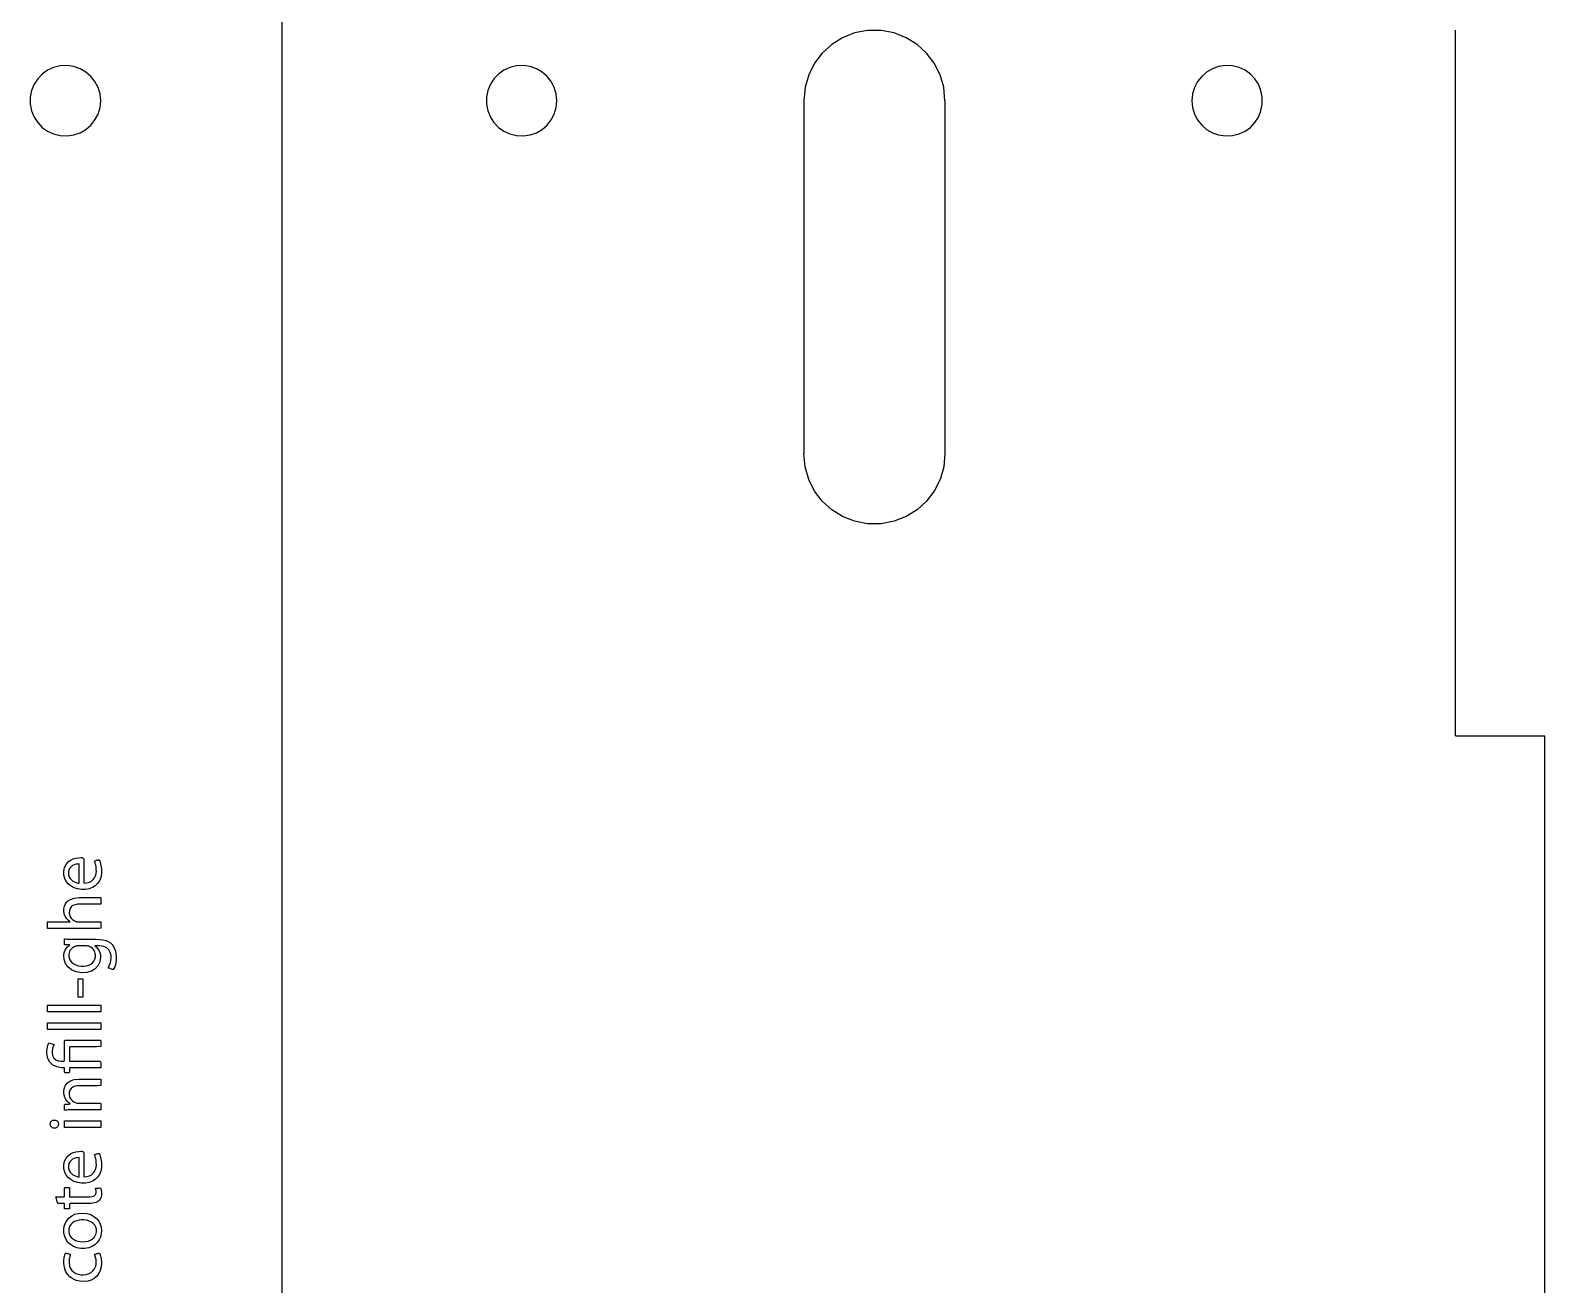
# Model space of a CAD drawing. Header units: metres. Extents: x 0 to 728, y 1000 to 1425.
# Drawn here: x 486 to 550.4, y 1270.7 to 1324 of the extents above; entities that cross this region are included whole.
import ezdxf

# ---------------------------------------------------------------- set-up
doc = ezdxf.new("R2010")
doc.units = ezdxf.units.M

msp = doc.modelspace()

# ---------------------------------------------------------------- linework, layer by layer
at = {"layer": 'COMPONENT1'}
for p, q in [((496.683, 1354), (496.683, 1240)), ((521.594, 1323.986), (521.041, 1323.88)), ((522.172, 1323.986), (521.594, 1323.986)), ((522.725, 1323.88), (522.172, 1323.986)), ((546.584, 1294), (546.584, 1324)), ((520.068, 1323.389), (519.668, 1323.023)), ((520.529, 1323.678), (520.068, 1323.389)), ((521.041, 1323.88), (520.529, 1323.678)), ((523.238, 1323.678), (522.725, 1323.88)), ((523.699, 1323.389), (523.238, 1323.678)), ((524.098, 1323.023), (523.699, 1323.389)), ((519.668, 1323.023), (519.34, 1322.592)), ((524.427, 1322.592), (524.098, 1323.023)), ((486.499, 1322.132), (486.307, 1321.93)), ((486.726, 1322.295), (486.499, 1322.132)), ((486.982, 1322.414), (486.726, 1322.295)), ((487.262, 1322.484), (486.982, 1322.414)), ((487.558, 1322.498), (487.262, 1322.484)), ((487.847, 1322.456), (487.558, 1322.498)), ((488.116, 1322.361), (487.847, 1322.456)), ((488.358, 1322.219), (488.116, 1322.361)), ((488.568, 1322.036), (488.358, 1322.219)), ((488.742, 1321.817), (488.568, 1322.036)), ((505.899, 1322.132), (505.707, 1321.93)), ((506.126, 1322.295), (505.899, 1322.132)), ((506.382, 1322.414), (506.126, 1322.295)), ((506.662, 1322.484), (506.382, 1322.414)), ((506.958, 1322.498), (506.662, 1322.484)), ((507.247, 1322.456), (506.958, 1322.498)), ((507.516, 1322.361), (507.247, 1322.456)), ((507.758, 1322.219), (507.516, 1322.361)), ((507.968, 1322.036), (507.758, 1322.219)), ((508.142, 1321.817), (507.968, 1322.036)), ((519.093, 1322.104), (518.937, 1321.57)), ((519.34, 1322.592), (519.093, 1322.104)), ((524.674, 1322.104), (524.427, 1322.592)), ((524.829, 1321.57), (524.674, 1322.104)), ((535.798, 1322.036), (535.625, 1321.817)), ((536.009, 1322.219), (535.798, 1322.036)), ((536.251, 1322.361), (536.009, 1322.219)), ((536.519, 1322.456), (536.251, 1322.361)), ((536.809, 1322.498), (536.519, 1322.456)), ((537.105, 1322.484), (536.809, 1322.498)), ((537.385, 1322.414), (537.105, 1322.484)), ((537.64, 1322.295), (537.385, 1322.414)), ((537.868, 1322.132), (537.64, 1322.295)), ((538.06, 1321.93), (537.868, 1322.132)), ((486.047, 1321.433), (485.991, 1321.149)), ((486.154, 1321.696), (486.047, 1321.433)), ((486.307, 1321.93), (486.154, 1321.696)), ((488.872, 1321.567), (488.742, 1321.817)), ((488.955, 1321.293), (488.872, 1321.567)), ((505.447, 1321.433), (505.391, 1321.149)), ((505.554, 1321.696), (505.447, 1321.433)), ((505.707, 1321.93), (505.554, 1321.696)), ((508.272, 1321.567), (508.142, 1321.817)), ((508.355, 1321.293), (508.272, 1321.567)), ((518.937, 1321.57), (518.883, 1321)), ((524.883, 1321), (524.829, 1321.57)), ((535.494, 1321.567), (535.412, 1321.293)), ((535.625, 1321.817), (535.494, 1321.567)), ((538.213, 1321.696), (538.06, 1321.93)), ((538.32, 1321.433), (538.213, 1321.696)), ((538.376, 1321.149), (538.32, 1321.433)), ((485.991, 1321.149), (485.991, 1320.851)), ((485.991, 1320.851), (486.047, 1320.567)), ((488.872, 1320.432), (488.955, 1320.707)), ((488.983, 1321), (488.955, 1321.293)), ((488.955, 1320.707), (488.983, 1321)), ((505.391, 1321.149), (505.391, 1320.851)), ((505.391, 1320.851), (505.447, 1320.567)), ((508.272, 1320.432), (508.355, 1320.707)), ((508.383, 1321), (508.355, 1321.293)), ((508.355, 1320.707), (508.383, 1321)), ((518.883, 1321), (518.883, 1306)), ((524.883, 1321), (524.883, 1306)), ((535.412, 1321.293), (535.383, 1321)), ((535.383, 1321), (535.412, 1320.707)), ((535.412, 1320.707), (535.494, 1320.432)), ((538.32, 1320.567), (538.376, 1320.851)), ((538.376, 1320.851), (538.376, 1321.149)), ((486.047, 1320.567), (486.154, 1320.304)), ((486.154, 1320.304), (486.307, 1320.07)), ((486.307, 1320.07), (486.499, 1319.868)), ((488.568, 1319.964), (488.742, 1320.183)), ((488.742, 1320.183), (488.872, 1320.432)), ((505.447, 1320.567), (505.554, 1320.304)), ((505.554, 1320.304), (505.707, 1320.07)), ((505.707, 1320.07), (505.899, 1319.868)), ((507.968, 1319.964), (508.142, 1320.183)), ((508.142, 1320.183), (508.272, 1320.432)), ((535.494, 1320.432), (535.625, 1320.183)), ((535.625, 1320.183), (535.798, 1319.964)), ((537.868, 1319.868), (538.06, 1320.07)), ((538.06, 1320.07), (538.213, 1320.304)), ((538.213, 1320.304), (538.32, 1320.567)), ((486.499, 1319.868), (486.726, 1319.705)), ((486.726, 1319.705), (486.982, 1319.586)), ((486.982, 1319.586), (487.262, 1319.516)), ((487.262, 1319.516), (487.558, 1319.502)), ((487.558, 1319.502), (487.847, 1319.545)), ((487.847, 1319.545), (488.116, 1319.639)), ((488.116, 1319.639), (488.358, 1319.781)), ((488.358, 1319.781), (488.568, 1319.964)), ((505.899, 1319.868), (506.126, 1319.705)), ((506.126, 1319.705), (506.382, 1319.586)), ((506.382, 1319.586), (506.662, 1319.516)), ((506.662, 1319.516), (506.958, 1319.502)), ((506.958, 1319.502), (507.247, 1319.545)), ((507.247, 1319.545), (507.516, 1319.639)), ((507.516, 1319.639), (507.758, 1319.781)), ((507.758, 1319.781), (507.968, 1319.964)), ((535.798, 1319.964), (536.009, 1319.781)), ((536.009, 1319.781), (536.251, 1319.639)), ((536.251, 1319.639), (536.519, 1319.545)), ((536.519, 1319.545), (536.809, 1319.502)), ((536.809, 1319.502), (537.105, 1319.516)), ((537.105, 1319.516), (537.385, 1319.586)), ((537.385, 1319.586), (537.64, 1319.705)), ((537.64, 1319.705), (537.868, 1319.868)), ((518.937, 1305.43), (518.883, 1306)), ((524.883, 1306), (524.829, 1305.43)), ((519.093, 1304.896), (518.937, 1305.43)), ((524.829, 1305.43), (524.674, 1304.896)), ((519.34, 1304.408), (519.093, 1304.896)), ((524.674, 1304.896), (524.427, 1304.408)), ((519.668, 1303.977), (519.34, 1304.408)), ((520.068, 1303.611), (519.668, 1303.977)), ((524.098, 1303.977), (523.699, 1303.611)), ((524.427, 1304.408), (524.098, 1303.977)), ((520.529, 1303.322), (520.068, 1303.611)), ((521.041, 1303.12), (520.529, 1303.322)), ((523.238, 1303.322), (522.725, 1303.12)), ((523.699, 1303.611), (523.238, 1303.322)), ((521.594, 1303.014), (521.041, 1303.12)), ((522.172, 1303.014), (521.594, 1303.014)), ((522.725, 1303.12), (522.172, 1303.014)), ((546.584, 1294), (550.383, 1294)), ((550.383, 1240), (550.383, 1294))]:
    msp.add_line(p, q, dxfattribs=at)
at = {"layer": 'COMPONENT13'}
for p, q in [((487.447, 1288.408), (487.509, 1288.537)), ((487.509, 1288.537), (487.595, 1288.638)), ((487.595, 1288.638), (487.699, 1288.714)), ((487.699, 1288.714), (487.814, 1288.768)), ((487.855, 1288.519), (487.785, 1288.486)), ((487.814, 1288.768), (487.933, 1288.802)), ((487.927, 1288.54), (487.855, 1288.519)), ((487.999, 1288.551), (487.927, 1288.54)), ((487.933, 1288.802), (488.05, 1288.82)), ((488.065, 1288.554), (487.999, 1288.551)), ((488.05, 1288.82), (488.14, 1288.824)), ((488.065, 1288.521), (488.065, 1288.554)), ((488.065, 1288.435), (488.065, 1288.521)), ((488.14, 1288.824), (488.179, 1288.823)), ((488.179, 1288.823), (488.212, 1288.821)), ((488.212, 1288.821), (488.241, 1288.818)), ((488.241, 1288.818), (488.265, 1288.759)), ((488.265, 1288.759), (488.265, 1288.633)), ((488.265, 1288.633), (488.265, 1288.459)), ((488.723, 1288.679), (488.744, 1288.693)), ((488.739, 1288.639), (488.723, 1288.679)), ((488.754, 1288.597), (488.739, 1288.639)), ((488.744, 1288.693), (488.774, 1288.701)), ((488.766, 1288.552), (488.754, 1288.597)), ((488.778, 1288.503), (488.766, 1288.552)), ((488.774, 1288.701), (488.809, 1288.71)), ((488.809, 1288.71), (488.846, 1288.719)), ((488.846, 1288.719), (488.88, 1288.728)), ((488.88, 1288.728), (488.905, 1288.734)), ((488.905, 1288.734), (488.931, 1288.712)), ((488.931, 1288.712), (488.948, 1288.668)), ((488.948, 1288.668), (488.965, 1288.617)), ((488.965, 1288.617), (488.98, 1288.56)), ((488.98, 1288.56), (488.994, 1288.495)), ((487.417, 1288.249), (487.447, 1288.408)), ((487.422, 1288.082), (487.417, 1288.249)), ((487.458, 1287.935), (487.422, 1288.082)), ((487.522, 1287.807), (487.458, 1287.935)), ((487.634, 1288.299), (487.616, 1288.203)), ((487.616, 1288.203), (487.619, 1288.101)), ((487.619, 1288.101), (487.643, 1288.014)), ((487.671, 1288.378), (487.634, 1288.299)), ((487.643, 1288.014), (487.683, 1287.94)), ((487.723, 1288.439), (487.671, 1288.378)), ((487.683, 1287.94), (487.737, 1287.879)), ((487.785, 1288.486), (487.723, 1288.439)), ((487.737, 1287.879), (487.8, 1287.83)), ((488.065, 1288.312), (488.065, 1288.435)), ((488.065, 1288.17), (488.065, 1288.312)), ((488.065, 1288.025), (488.065, 1288.17)), ((488.065, 1287.894), (488.065, 1288.025)), ((488.065, 1287.793), (488.065, 1287.894)), ((488.265, 1288.459), (488.265, 1288.263)), ((488.265, 1288.263), (488.265, 1288.068)), ((488.265, 1288.068), (488.265, 1287.899)), ((488.265, 1287.899), (488.265, 1287.779)), ((488.597, 1287.827), (488.67, 1287.89)), ((488.67, 1287.89), (488.727, 1287.966)), ((488.727, 1287.966), (488.766, 1288.053)), ((488.766, 1288.053), (488.79, 1288.148)), ((488.787, 1288.449), (488.778, 1288.503)), ((488.794, 1288.39), (488.787, 1288.449)), ((488.79, 1288.148), (488.799, 1288.25)), ((488.798, 1288.325), (488.794, 1288.39)), ((488.799, 1288.25), (488.798, 1288.325)), ((488.985, 1287.973), (488.93, 1287.836)), ((489.014, 1288.129), (488.985, 1287.973)), ((488.994, 1288.495), (489.005, 1288.425)), ((489.005, 1288.425), (489.014, 1288.347)), ((489.014, 1288.347), (489.018, 1288.263)), ((489.018, 1288.263), (489.014, 1288.129)), ((487.612, 1287.697), (487.522, 1287.807)), ((487.724, 1287.608), (487.612, 1287.697)), ((487.856, 1287.539), (487.724, 1287.608)), ((487.8, 1287.83), (487.871, 1287.791)), ((488.004, 1287.493), (487.856, 1287.539)), ((487.871, 1287.791), (487.944, 1287.763)), ((487.944, 1287.763), (488.018, 1287.745)), ((488.165, 1287.47), (488.004, 1287.493)), ((488.018, 1287.745), (488.065, 1287.741)), ((488.065, 1287.741), (488.065, 1287.793)), ((488.333, 1287.472), (488.165, 1287.47)), ((488.265, 1287.779), (488.265, 1287.734)), ((488.265, 1287.734), (488.395, 1287.747)), ((488.489, 1287.498), (488.333, 1287.472)), ((488.395, 1287.747), (488.505, 1287.778)), ((488.629, 1287.549), (488.489, 1287.498)), ((488.505, 1287.778), (488.597, 1287.827)), ((488.75, 1287.623), (488.629, 1287.549)), ((488.851, 1287.719), (488.75, 1287.623)), ((488.93, 1287.836), (488.851, 1287.719)), ((487.415, 1286.573), (487.418, 1286.653)), ((487.418, 1286.526), (487.415, 1286.573)), ((487.418, 1286.653), (487.442, 1286.759)), ((487.442, 1286.759), (487.493, 1286.866)), ((487.493, 1286.866), (487.575, 1286.966)), ((487.575, 1286.966), (487.695, 1287.048)), ((487.682, 1286.657), (487.652, 1286.564)), ((487.735, 1286.729), (487.682, 1286.657)), ((487.695, 1287.048), (487.857, 1287.104)), ((487.806, 1286.782), (487.735, 1286.729)), ((487.893, 1286.819), (487.806, 1286.782)), ((487.857, 1287.104), (488.069, 1287.125)), ((487.992, 1286.839), (487.893, 1286.819)), ((488.1, 1286.846), (487.992, 1286.839)), ((488.069, 1287.125), (488.124, 1287.125)), ((488.154, 1286.846), (488.1, 1286.846)), ((488.124, 1287.125), (488.266, 1287.125)), ((488.291, 1286.846), (488.154, 1286.846)), ((488.266, 1287.125), (488.458, 1287.125)), ((488.476, 1286.846), (488.291, 1286.846)), ((488.458, 1287.125), (488.661, 1287.125)), ((488.672, 1286.846), (488.476, 1286.846)), ((488.661, 1287.125), (488.84, 1287.125)), ((488.845, 1286.846), (488.672, 1286.846)), ((488.84, 1287.125), (488.958, 1287.125)), ((488.983, 1286.848), (488.845, 1286.846)), ((488.958, 1287.125), (488.983, 1287.123)), ((488.983, 1287.123), (488.983, 1287.096)), ((488.983, 1287.096), (488.983, 1287.046)), ((488.983, 1287.046), (488.983, 1286.985)), ((488.983, 1286.985), (488.983, 1286.924)), ((488.983, 1286.924), (488.983, 1286.875)), ((488.983, 1286.875), (488.983, 1286.848)), ((486.728, 1286.088), (486.828, 1286.096)), ((486.728, 1286.052), (486.728, 1286.088)), ((486.728, 1285.998), (486.728, 1286.052)), ((486.728, 1285.935), (486.728, 1285.998)), ((486.728, 1285.877), (486.728, 1285.935)), ((486.828, 1286.096), (487, 1286.096)), ((487, 1286.096), (487.21, 1286.096)), ((487.21, 1286.096), (487.42, 1286.096)), ((487.424, 1286.481), (487.418, 1286.526)), ((487.42, 1286.096), (487.591, 1286.096)), ((487.435, 1286.437), (487.424, 1286.481)), ((487.448, 1286.395), (487.435, 1286.437)), ((487.464, 1286.354), (487.448, 1286.395)), ((487.483, 1286.315), (487.464, 1286.354)), ((487.506, 1286.277), (487.483, 1286.315)), ((487.531, 1286.241), (487.506, 1286.277)), ((487.559, 1286.208), (487.531, 1286.241)), ((487.589, 1286.177), (487.559, 1286.208)), ((487.621, 1286.149), (487.589, 1286.177)), ((487.591, 1286.096), (487.684, 1286.096)), ((487.655, 1286.124), (487.621, 1286.149)), ((487.652, 1286.564), (487.647, 1286.463)), ((487.647, 1286.463), (487.661, 1286.387)), ((487.684, 1286.096), (487.655, 1286.124)), ((487.661, 1286.387), (487.688, 1286.317)), ((487.688, 1286.317), (487.728, 1286.255)), ((487.728, 1286.255), (487.778, 1286.201)), ((487.778, 1286.201), (487.836, 1286.157)), ((487.836, 1286.157), (487.9, 1286.124)), ((487.9, 1286.124), (487.935, 1286.111)), ((487.935, 1286.111), (487.973, 1286.101)), ((487.973, 1286.101), (488.012, 1286.097)), ((488.012, 1286.097), (488.056, 1286.096)), ((488.056, 1286.096), (488.112, 1286.096)), ((488.112, 1286.096), (488.256, 1286.096)), ((488.256, 1286.096), (488.45, 1286.096)), ((488.45, 1286.096), (488.657, 1286.096)), ((488.657, 1286.096), (488.838, 1286.096)), ((488.838, 1286.096), (488.957, 1286.096)), ((488.957, 1286.096), (488.983, 1286.094)), ((488.983, 1286.094), (488.983, 1286.067)), ((488.983, 1286.067), (488.983, 1286.017)), ((488.983, 1286.017), (488.983, 1285.956)), ((488.983, 1285.956), (488.983, 1285.895)), ((486.728, 1285.817), (486.728, 1285.877)), ((486.865, 1285.817), (486.728, 1285.817)), ((487.215, 1285.817), (486.865, 1285.817)), ((487.687, 1285.817), (487.215, 1285.817)), ((487.446, 1285.341), (487.446, 1285.368)), ((487.446, 1285.368), (487.489, 1285.366)), ((487.446, 1285.289), (487.446, 1285.341)), ((487.446, 1285.227), (487.446, 1285.289)), ((487.489, 1285.366), (487.549, 1285.362)), ((487.549, 1285.362), (487.615, 1285.36)), ((487.615, 1285.36), (487.687, 1285.358)), ((488.19, 1285.817), (487.687, 1285.817)), ((487.687, 1285.358), (487.766, 1285.357)), ((487.766, 1285.357), (487.854, 1285.357)), ((487.854, 1285.357), (487.92, 1285.357)), ((487.92, 1285.357), (488.081, 1285.357)), ((488.081, 1285.357), (488.298, 1285.357)), ((488.631, 1285.817), (488.19, 1285.817)), ((488.298, 1285.357), (488.519, 1285.357)), ((488.519, 1285.357), (488.689, 1285.357)), ((488.92, 1285.817), (488.631, 1285.817)), ((488.689, 1285.357), (488.758, 1285.357)), ((488.758, 1285.357), (488.927, 1285.35)), ((488.983, 1285.819), (488.92, 1285.817)), ((488.927, 1285.35), (489.074, 1285.331)), ((488.983, 1285.895), (488.983, 1285.846)), ((488.983, 1285.846), (488.983, 1285.819)), ((489.074, 1285.331), (489.199, 1285.3)), ((489.199, 1285.3), (489.306, 1285.255)), ((487.415, 1284.665), (487.433, 1284.785)), ((487.427, 1284.499), (487.415, 1284.665)), ((487.433, 1284.785), (487.468, 1284.885)), ((487.446, 1285.169), (487.446, 1285.227)), ((487.448, 1285.122), (487.446, 1285.169)), ((487.477, 1285.12), (487.448, 1285.122)), ((487.468, 1284.885), (487.517, 1284.967)), ((487.528, 1285.118), (487.477, 1285.12)), ((487.517, 1284.967), (487.576, 1285.032)), ((487.586, 1285.116), (487.528, 1285.118)), ((487.576, 1285.032), (487.64, 1285.082)), ((487.639, 1285.114), (487.586, 1285.116)), ((487.64, 1284.763), (487.631, 1284.692)), ((487.631, 1284.692), (487.635, 1284.602)), ((487.678, 1285.106), (487.639, 1285.114)), ((487.64, 1285.082), (487.678, 1285.106)), ((487.66, 1284.827), (487.64, 1284.763)), ((487.689, 1284.884), (487.66, 1284.827)), ((487.726, 1284.934), (487.689, 1284.884)), ((487.771, 1284.978), (487.726, 1284.934)), ((487.822, 1285.014), (487.771, 1284.978)), ((487.878, 1285.042), (487.822, 1285.014)), ((487.931, 1285.062), (487.878, 1285.042)), ((487.958, 1285.069), (487.931, 1285.062)), ((487.987, 1285.074), (487.958, 1285.069)), ((488.019, 1285.077), (487.987, 1285.074)), ((488.053, 1285.077), (488.019, 1285.077)), ((488.095, 1285.077), (488.053, 1285.077)), ((488.138, 1285.077), (488.095, 1285.077)), ((488.187, 1285.077), (488.138, 1285.077)), ((488.237, 1285.077), (488.187, 1285.077)), ((488.282, 1285.077), (488.237, 1285.077)), ((488.329, 1285.077), (488.282, 1285.077)), ((488.362, 1285.076), (488.329, 1285.077)), ((488.4, 1285.073), (488.362, 1285.076)), ((488.437, 1285.066), (488.4, 1285.073)), ((488.473, 1285.057), (488.437, 1285.066)), ((488.523, 1285.038), (488.473, 1285.057)), ((488.581, 1285.006), (488.523, 1285.038)), ((488.631, 1284.968), (488.581, 1285.006)), ((488.674, 1284.923), (488.631, 1284.968)), ((488.709, 1284.872), (488.674, 1284.923)), ((488.736, 1284.817), (488.709, 1284.872)), ((488.754, 1284.757), (488.736, 1284.817)), ((488.772, 1285.08), (488.737, 1285.08)), ((488.737, 1285.08), (488.786, 1285.028)), ((488.763, 1284.695), (488.754, 1284.757)), ((488.76, 1284.607), (488.763, 1284.695)), ((488.814, 1285.08), (488.772, 1285.08)), ((488.786, 1285.028), (488.849, 1284.965)), ((488.854, 1285.08), (488.814, 1285.08)), ((488.849, 1284.965), (488.902, 1284.888)), ((488.881, 1285.08), (488.854, 1285.08)), ((488.945, 1285.079), (488.881, 1285.08)), ((488.902, 1284.888), (488.943, 1284.797)), ((488.943, 1284.797), (488.969, 1284.694)), ((489.112, 1285.051), (488.945, 1285.079)), ((488.969, 1284.694), (488.977, 1284.573)), ((489.24, 1284.993), (489.112, 1285.051)), ((489.333, 1284.907), (489.24, 1284.993)), ((489.306, 1285.255), (489.396, 1285.198)), ((489.393, 1284.797), (489.333, 1284.907)), ((489.423, 1284.668), (489.393, 1284.797)), ((489.396, 1285.198), (489.471, 1285.128)), ((489.427, 1284.545), (489.423, 1284.668)), ((489.471, 1285.128), (489.531, 1285.044)), ((489.531, 1285.044), (489.578, 1284.952)), ((489.578, 1284.952), (489.611, 1284.854)), ((489.611, 1284.854), (489.633, 1284.753)), ((489.633, 1284.753), (489.645, 1284.652)), ((489.645, 1284.652), (489.647, 1284.553)), ((487.486, 1284.329), (487.427, 1284.499)), ((487.594, 1284.177), (487.486, 1284.329)), ((487.746, 1284.054), (487.594, 1284.177)), ((487.635, 1284.602), (487.659, 1284.513)), ((487.659, 1284.513), (487.702, 1284.434)), ((487.702, 1284.434), (487.762, 1284.364)), ((487.943, 1283.969), (487.746, 1284.054)), ((487.762, 1284.364), (487.839, 1284.306)), ((487.839, 1284.306), (487.93, 1284.261)), ((487.93, 1284.261), (488.037, 1284.23)), ((488.037, 1284.23), (488.156, 1284.215)), ((488.156, 1284.215), (488.274, 1284.216)), ((488.274, 1284.216), (488.379, 1284.231)), ((488.379, 1284.231), (488.476, 1284.259)), ((488.587, 1284.004), (488.399, 1283.946)), ((488.476, 1284.259), (488.562, 1284.302)), ((488.562, 1284.302), (488.636, 1284.358)), ((488.745, 1284.101), (488.587, 1284.004)), ((488.636, 1284.358), (488.695, 1284.428)), ((488.695, 1284.428), (488.738, 1284.511)), ((488.738, 1284.511), (488.76, 1284.607)), ((488.867, 1284.231), (488.745, 1284.101)), ((488.947, 1284.391), (488.867, 1284.231)), ((488.977, 1284.573), (488.947, 1284.391)), ((489.309, 1284.132), (489.32, 1284.159)), ((489.34, 1284.122), (489.309, 1284.132)), ((489.32, 1284.159), (489.351, 1284.22)), ((489.389, 1284.106), (489.34, 1284.122)), ((489.351, 1284.22), (489.379, 1284.29)), ((489.379, 1284.29), (489.402, 1284.368)), ((489.444, 1284.089), (489.389, 1284.106)), ((489.402, 1284.368), (489.418, 1284.453)), ((489.418, 1284.453), (489.427, 1284.545)), ((489.491, 1284.073), (489.444, 1284.089)), ((489.518, 1284.065), (489.491, 1284.073)), ((489.546, 1284.108), (489.518, 1284.065)), ((489.58, 1284.185), (489.546, 1284.108)), ((489.608, 1284.27), (489.58, 1284.185)), ((489.628, 1284.362), (489.608, 1284.27)), ((489.641, 1284.458), (489.628, 1284.362)), ((489.647, 1284.553), (489.641, 1284.458)), ((488.181, 1283.932), (487.943, 1283.969)), ((488.024, 1283.67), (488.227, 1283.67)), ((488.024, 1282.886), (488.024, 1283.67)), ((488.399, 1283.946), (488.181, 1283.932)), ((488.227, 1283.67), (488.227, 1282.886)), ((488.227, 1282.886), (488.024, 1282.886)), ((486.728, 1282.273), (486.728, 1282.553)), ((486.728, 1282.553), (488.983, 1282.553)), ((488.983, 1282.273), (486.728, 1282.273)), ((488.983, 1282.553), (488.983, 1282.273)), ((486.728, 1281.524), (486.728, 1281.803)), ((486.728, 1281.803), (488.983, 1281.803)), ((488.983, 1281.524), (486.728, 1281.524)), ((488.983, 1281.803), (488.983, 1281.524)), ((486.72, 1280.773), (486.742, 1280.846)), ((486.742, 1280.846), (486.769, 1280.908)), ((486.769, 1280.908), (486.795, 1280.953)), ((486.795, 1280.953), (486.864, 1280.927)), ((486.864, 1280.927), (486.92, 1280.906)), ((486.92, 1280.906), (486.972, 1280.887)), ((486.97, 1280.804), (486.95, 1280.75)), ((486.994, 1280.851), (486.97, 1280.804)), ((486.972, 1280.887), (487.004, 1280.875)), ((487.004, 1280.875), (486.994, 1280.851)), ((487.446, 1281.025), (487.462, 1281.061)), ((487.446, 1280.868), (487.446, 1281.025)), ((487.446, 1280.641), (487.446, 1280.868)), ((487.462, 1281.061), (487.669, 1281.061)), ((487.673, 1280.781), (487.659, 1280.757)), ((487.669, 1281.061), (488.032, 1281.061)), ((487.851, 1280.781), (487.673, 1280.781)), ((488.164, 1280.781), (487.851, 1280.781)), ((488.032, 1281.061), (488.442, 1281.061)), ((488.517, 1280.781), (488.164, 1280.781)), ((488.442, 1281.061), (488.793, 1281.061)), ((488.819, 1280.781), (488.517, 1280.781)), ((488.793, 1281.061), (488.976, 1281.061)), ((488.983, 1280.796), (488.819, 1280.781)), ((488.976, 1281.061), (488.983, 1280.993)), ((488.983, 1280.993), (488.983, 1280.921)), ((488.983, 1280.921), (488.983, 1280.849)), ((488.983, 1280.849), (488.983, 1280.796)), ((486.695, 1280.615), (486.704, 1280.695)), ((486.696, 1280.487), (486.695, 1280.615)), ((486.737, 1280.285), (486.696, 1280.487)), ((486.704, 1280.695), (486.72, 1280.773)), ((486.824, 1280.124), (486.737, 1280.285)), ((486.923, 1280.621), (486.919, 1280.549)), ((486.919, 1280.549), (486.938, 1280.41)), ((486.933, 1280.688), (486.923, 1280.621)), ((486.95, 1280.75), (486.933, 1280.688)), ((486.938, 1280.41), (486.991, 1280.306)), ((486.991, 1280.306), (487.073, 1280.235)), ((487.073, 1280.235), (487.177, 1280.191)), ((487.177, 1280.191), (487.298, 1280.171)), ((487.298, 1280.171), (487.371, 1280.168)), ((487.371, 1280.168), (487.401, 1280.168)), ((487.401, 1280.168), (487.438, 1280.168)), ((487.438, 1280.168), (487.446, 1280.23)), ((487.446, 1280.408), (487.446, 1280.641)), ((487.446, 1280.23), (487.446, 1280.408)), ((487.659, 1280.757), (487.659, 1280.649)), ((487.659, 1280.649), (487.659, 1280.493)), ((487.659, 1280.493), (487.659, 1280.333)), ((487.659, 1280.333), (487.659, 1280.21)), ((487.659, 1280.21), (487.66, 1280.168)), ((487.66, 1280.168), (487.797, 1280.168)), ((487.797, 1280.168), (488.087, 1280.168)), ((488.087, 1280.168), (488.44, 1280.168)), ((488.44, 1280.168), (488.761, 1280.168)), ((488.761, 1280.168), (488.959, 1280.168)), ((488.959, 1280.168), (488.983, 1280.116)), ((486.951, 1280.004), (486.824, 1280.124)), ((487.116, 1279.926), (486.951, 1280.004)), ((487.313, 1279.893), (487.116, 1279.926)), ((487.365, 1279.892), (487.313, 1279.893)), ((487.403, 1279.892), (487.365, 1279.892)), ((487.441, 1279.892), (487.403, 1279.892)), ((487.446, 1279.866), (487.441, 1279.892)), ((487.446, 1279.817), (487.446, 1279.866)), ((487.446, 1279.76), (487.446, 1279.817)), ((487.446, 1279.71), (487.446, 1279.76)), ((487.454, 1279.679), (487.446, 1279.71)), ((487.492, 1279.679), (487.454, 1279.679)), ((487.546, 1279.679), (487.492, 1279.679)), ((487.602, 1279.679), (487.546, 1279.679)), ((487.644, 1279.679), (487.602, 1279.679)), ((487.659, 1279.702), (487.644, 1279.679)), ((487.696, 1279.892), (487.659, 1279.888)), ((487.659, 1279.888), (487.659, 1279.856)), ((487.659, 1279.856), (487.659, 1279.805)), ((487.659, 1279.805), (487.659, 1279.748)), ((487.659, 1279.748), (487.659, 1279.702)), ((487.912, 1279.892), (487.696, 1279.892)), ((488.242, 1279.892), (487.912, 1279.892)), ((488.592, 1279.892), (488.242, 1279.892)), ((488.87, 1279.892), (488.592, 1279.892)), ((488.983, 1279.892), (488.87, 1279.892)), ((488.983, 1280.116), (488.983, 1280.047)), ((488.983, 1280.047), (488.983, 1279.974)), ((488.983, 1279.974), (488.983, 1279.892)), ((487.415, 1278.829), (487.418, 1278.934)), ((487.418, 1278.934), (487.442, 1279.041)), ((487.442, 1279.041), (487.493, 1279.15)), ((487.493, 1279.15), (487.575, 1279.25)), ((487.575, 1279.25), (487.695, 1279.333)), ((487.649, 1278.849), (487.644, 1278.748)), ((487.679, 1278.941), (487.649, 1278.849)), ((487.732, 1279.014), (487.679, 1278.941)), ((487.695, 1279.333), (487.857, 1279.389)), ((487.803, 1279.067), (487.732, 1279.014)), ((487.89, 1279.103), (487.803, 1279.067)), ((487.857, 1279.389), (488.069, 1279.41)), ((487.989, 1279.124), (487.89, 1279.103)), ((488.097, 1279.13), (487.989, 1279.124)), ((488.069, 1279.41), (488.124, 1279.41)), ((488.151, 1279.13), (488.097, 1279.13)), ((488.124, 1279.41), (488.266, 1279.41)), ((488.289, 1279.13), (488.151, 1279.13)), ((488.266, 1279.41), (488.458, 1279.41)), ((488.474, 1279.13), (488.289, 1279.13)), ((488.458, 1279.41), (488.661, 1279.41)), ((488.671, 1279.13), (488.474, 1279.13)), ((488.661, 1279.41), (488.84, 1279.41)), ((488.845, 1279.13), (488.671, 1279.13)), ((488.84, 1279.41), (488.958, 1279.41)), ((488.983, 1279.132), (488.845, 1279.13)), ((488.958, 1279.41), (488.983, 1279.408)), ((488.983, 1279.408), (488.983, 1279.381)), ((488.983, 1279.381), (488.983, 1279.331)), ((488.983, 1279.331), (488.983, 1279.27)), ((488.983, 1279.27), (488.983, 1279.209)), ((488.983, 1279.209), (488.983, 1279.159)), ((488.983, 1279.159), (488.983, 1279.132)), ((487.43, 1278.724), (487.415, 1278.829)), ((487.461, 1278.629), (487.43, 1278.724)), ((487.446, 1278.311), (487.453, 1278.337)), ((487.446, 1278.267), (487.446, 1278.311)), ((487.446, 1278.212), (487.446, 1278.267)), ((487.446, 1278.158), (487.446, 1278.212)), ((487.453, 1278.337), (487.486, 1278.339)), ((487.504, 1278.546), (487.461, 1278.629)), ((487.486, 1278.339), (487.536, 1278.342)), ((487.556, 1278.475), (487.504, 1278.546)), ((487.536, 1278.342), (487.592, 1278.345)), ((487.616, 1278.416), (487.556, 1278.475)), ((487.592, 1278.345), (487.645, 1278.349)), ((487.685, 1278.351), (487.616, 1278.416)), ((487.644, 1278.748), (487.658, 1278.671)), ((487.645, 1278.349), (487.685, 1278.351)), ((487.658, 1278.671), (487.686, 1278.601)), ((487.686, 1278.601), (487.728, 1278.538)), ((487.728, 1278.538), (487.779, 1278.485)), ((487.779, 1278.485), (487.839, 1278.441)), ((487.839, 1278.441), (487.906, 1278.408)), ((487.906, 1278.408), (487.94, 1278.396)), ((487.94, 1278.396), (487.976, 1278.388)), ((487.976, 1278.388), (488.016, 1278.383)), ((488.016, 1278.383), (488.059, 1278.381)), ((488.059, 1278.381), (488.115, 1278.381)), ((488.115, 1278.381), (488.259, 1278.381)), ((488.259, 1278.381), (488.452, 1278.381)), ((488.452, 1278.381), (488.658, 1278.381)), ((488.658, 1278.381), (488.839, 1278.381)), ((488.839, 1278.381), (488.957, 1278.381)), ((488.957, 1278.381), (488.983, 1278.379)), ((488.983, 1278.379), (488.983, 1278.352)), ((488.983, 1278.352), (488.983, 1278.302)), ((488.983, 1278.302), (488.983, 1278.241)), ((488.983, 1278.241), (488.983, 1278.18)), ((486.844, 1277.542), (486.855, 1277.573)), ((486.855, 1277.573), (486.871, 1277.601)), ((486.871, 1277.601), (486.893, 1277.625)), ((486.893, 1277.625), (486.918, 1277.644)), ((486.918, 1277.644), (486.947, 1277.658)), ((486.947, 1277.658), (486.979, 1277.667)), ((486.979, 1277.667), (487.014, 1277.67)), ((487.014, 1277.67), (487.048, 1277.667)), ((487.048, 1277.667), (487.079, 1277.658)), ((487.079, 1277.658), (487.108, 1277.644)), ((487.108, 1277.644), (487.133, 1277.625)), ((487.133, 1277.625), (487.154, 1277.601)), ((487.154, 1277.601), (487.17, 1277.572)), ((487.17, 1277.572), (487.181, 1277.539)), ((487.446, 1278.09), (487.446, 1278.158)), ((487.484, 1278.091), (487.446, 1278.09)), ((487.446, 1277.358), (487.446, 1277.638)), ((487.446, 1277.638), (488.983, 1277.638)), ((487.542, 1278.095), (487.484, 1278.091)), ((487.601, 1278.097), (487.542, 1278.095)), ((487.662, 1278.099), (487.601, 1278.097)), ((487.725, 1278.1), (487.662, 1278.099)), ((487.792, 1278.101), (487.725, 1278.1)), ((487.862, 1278.101), (487.792, 1278.101)), ((487.93, 1278.101), (487.862, 1278.101)), ((488.104, 1278.101), (487.93, 1278.101)), ((488.339, 1278.101), (488.104, 1278.101)), ((488.589, 1278.101), (488.339, 1278.101)), ((488.808, 1278.101), (488.589, 1278.101)), ((488.952, 1278.101), (488.808, 1278.101)), ((488.983, 1278.103), (488.952, 1278.101)), ((488.983, 1278.18), (488.983, 1278.13)), ((488.983, 1278.13), (488.983, 1278.103)), ((488.983, 1277.638), (488.983, 1277.358)), ((486.84, 1277.507), (486.844, 1277.542)), ((486.841, 1277.47), (486.84, 1277.507)), ((486.849, 1277.437), (486.841, 1277.47)), ((486.863, 1277.406), (486.849, 1277.437)), ((486.883, 1277.38), (486.863, 1277.406)), ((486.906, 1277.359), (486.883, 1277.38)), ((486.934, 1277.342), (486.906, 1277.359)), ((486.964, 1277.33), (486.934, 1277.342)), ((486.997, 1277.324), (486.964, 1277.33)), ((487.031, 1277.324), (486.997, 1277.324)), ((487.064, 1277.33), (487.031, 1277.324)), ((487.094, 1277.341), (487.064, 1277.33)), ((487.121, 1277.357), (487.094, 1277.341)), ((487.144, 1277.378), (487.121, 1277.357)), ((487.162, 1277.403), (487.144, 1277.378)), ((487.176, 1277.432), (487.162, 1277.403)), ((487.184, 1277.465), (487.176, 1277.432)), ((487.181, 1277.539), (487.185, 1277.502)), ((487.185, 1277.502), (487.184, 1277.465)), ((488.983, 1277.358), (487.446, 1277.358)), ((487.699, 1276.23), (487.814, 1276.284)), ((487.814, 1276.284), (487.933, 1276.318)), ((487.933, 1276.318), (488.05, 1276.336)), ((488.05, 1276.336), (488.14, 1276.34)), ((488.14, 1276.34), (488.179, 1276.339)), ((488.179, 1276.339), (488.212, 1276.337)), ((488.212, 1276.337), (488.241, 1276.334)), ((488.241, 1276.334), (488.265, 1276.275)), ((488.265, 1276.275), (488.265, 1276.149)), ((487.417, 1275.765), (487.447, 1275.924)), ((487.422, 1275.598), (487.417, 1275.765)), ((487.447, 1275.924), (487.509, 1276.053)), ((487.509, 1276.053), (487.595, 1276.154)), ((487.595, 1276.154), (487.699, 1276.23)), ((487.634, 1275.816), (487.616, 1275.719)), ((487.616, 1275.719), (487.619, 1275.617)), ((487.671, 1275.894), (487.634, 1275.816)), ((487.723, 1275.956), (487.671, 1275.894)), ((487.785, 1276.002), (487.723, 1275.956)), ((487.855, 1276.035), (487.785, 1276.002)), ((487.927, 1276.056), (487.855, 1276.035)), ((487.999, 1276.067), (487.927, 1276.056)), ((488.065, 1276.07), (487.999, 1276.067)), ((488.065, 1276.037), (488.065, 1276.07)), ((488.065, 1275.951), (488.065, 1276.037)), ((488.065, 1275.829), (488.065, 1275.951)), ((488.065, 1275.686), (488.065, 1275.829)), ((488.065, 1275.541), (488.065, 1275.686)), ((488.265, 1276.149), (488.265, 1275.976)), ((488.265, 1275.976), (488.265, 1275.779)), ((488.265, 1275.779), (488.265, 1275.584)), ((488.723, 1276.195), (488.744, 1276.21)), ((488.739, 1276.156), (488.723, 1276.195)), ((488.754, 1276.114), (488.739, 1276.156)), ((488.744, 1276.21), (488.774, 1276.217)), ((488.766, 1276.068), (488.754, 1276.114)), ((488.778, 1276.019), (488.766, 1276.068)), ((488.766, 1275.569), (488.79, 1275.664)), ((488.774, 1276.217), (488.809, 1276.226)), ((488.787, 1275.965), (488.778, 1276.019)), ((488.794, 1275.906), (488.787, 1275.965)), ((488.79, 1275.664), (488.799, 1275.766)), ((488.798, 1275.841), (488.794, 1275.906)), ((488.799, 1275.766), (488.798, 1275.841)), ((488.809, 1276.226), (488.846, 1276.235)), ((488.846, 1276.235), (488.88, 1276.244)), ((488.88, 1276.244), (488.905, 1276.25)), ((488.905, 1276.25), (488.931, 1276.228)), ((488.931, 1276.228), (488.948, 1276.184)), ((488.948, 1276.184), (488.965, 1276.133)), ((488.965, 1276.133), (488.98, 1276.076)), ((488.98, 1276.076), (488.994, 1276.012)), ((489.014, 1275.645), (488.985, 1275.489)), ((488.994, 1276.012), (489.005, 1275.941)), ((489.005, 1275.941), (489.014, 1275.863)), ((489.014, 1275.863), (489.018, 1275.779)), ((489.018, 1275.779), (489.014, 1275.645)), ((487.458, 1275.452), (487.422, 1275.598)), ((487.522, 1275.323), (487.458, 1275.452)), ((487.612, 1275.214), (487.522, 1275.323)), ((487.724, 1275.124), (487.612, 1275.214)), ((487.619, 1275.617), (487.643, 1275.53)), ((487.643, 1275.53), (487.683, 1275.457)), ((487.683, 1275.457), (487.737, 1275.395)), ((487.856, 1275.055), (487.724, 1275.124)), ((487.737, 1275.395), (487.8, 1275.346)), ((487.8, 1275.346), (487.871, 1275.307)), ((488.004, 1275.009), (487.856, 1275.055)), ((487.871, 1275.307), (487.944, 1275.279)), ((487.944, 1275.279), (488.018, 1275.261)), ((488.165, 1274.986), (488.004, 1275.009)), ((488.018, 1275.261), (488.065, 1275.257)), ((488.065, 1275.41), (488.065, 1275.541)), ((488.065, 1275.31), (488.065, 1275.41)), ((488.065, 1275.257), (488.065, 1275.31)), ((488.333, 1274.988), (488.165, 1274.986)), ((488.265, 1275.584), (488.265, 1275.415)), ((488.265, 1275.415), (488.265, 1275.296)), ((488.265, 1275.296), (488.265, 1275.25)), ((488.265, 1275.25), (488.395, 1275.263)), ((488.489, 1275.014), (488.333, 1274.988)), ((488.395, 1275.263), (488.505, 1275.295)), ((488.629, 1275.065), (488.489, 1275.014)), ((488.505, 1275.295), (488.597, 1275.343)), ((488.597, 1275.343), (488.67, 1275.407)), ((488.75, 1275.139), (488.629, 1275.065)), ((488.67, 1275.407), (488.727, 1275.483)), ((488.727, 1275.483), (488.766, 1275.569)), ((488.851, 1275.235), (488.75, 1275.139)), ((488.93, 1275.352), (488.851, 1275.235)), ((488.985, 1275.489), (488.93, 1275.352)), ((487.078, 1274.399), (487.106, 1274.399)), ((487.1, 1274.326), (487.078, 1274.399)), ((487.106, 1274.399), (487.177, 1274.399)), ((487.177, 1274.399), (487.267, 1274.399)), ((487.267, 1274.399), (487.357, 1274.399)), ((487.357, 1274.399), (487.424, 1274.399)), ((487.424, 1274.399), (487.446, 1274.437)), ((487.446, 1274.781), (487.47, 1274.8)), ((487.446, 1274.713), (487.446, 1274.781)), ((487.446, 1274.618), (487.446, 1274.713)), ((487.446, 1274.518), (487.446, 1274.618)), ((487.446, 1274.437), (487.446, 1274.518)), ((487.47, 1274.8), (487.515, 1274.8)), ((487.515, 1274.8), (487.568, 1274.8)), ((487.568, 1274.8), (487.618, 1274.8)), ((487.618, 1274.8), (487.652, 1274.8)), ((487.652, 1274.8), (487.659, 1274.746)), ((487.659, 1274.746), (487.659, 1274.659)), ((487.659, 1274.659), (487.659, 1274.558)), ((487.659, 1274.558), (487.659, 1274.467)), ((487.659, 1274.467), (487.659, 1274.409)), ((487.659, 1274.409), (487.788, 1274.399)), ((487.788, 1274.399), (487.975, 1274.399)), ((487.975, 1274.399), (488.184, 1274.399)), ((488.184, 1274.399), (488.368, 1274.399)), ((488.368, 1274.399), (488.476, 1274.399)), ((488.476, 1274.399), (488.542, 1274.401)), ((488.542, 1274.401), (488.624, 1274.412)), ((488.624, 1274.412), (488.689, 1274.435)), ((488.689, 1274.435), (488.738, 1274.471)), ((488.738, 1274.471), (488.771, 1274.521)), ((488.768, 1274.767), (488.816, 1274.774)), ((488.779, 1274.723), (488.768, 1274.767)), ((488.771, 1274.521), (488.785, 1274.587)), ((488.782, 1274.697), (488.779, 1274.723)), ((488.785, 1274.668), (488.782, 1274.697)), ((488.786, 1274.635), (488.785, 1274.668)), ((488.785, 1274.587), (488.786, 1274.635)), ((488.816, 1274.774), (488.867, 1274.777)), ((488.867, 1274.777), (488.92, 1274.78)), ((488.92, 1274.78), (488.962, 1274.783)), ((488.984, 1274.355), (488.96, 1274.307)), ((488.962, 1274.783), (488.989, 1274.755)), ((489.003, 1274.409), (488.984, 1274.355)), ((488.989, 1274.755), (488.998, 1274.72)), ((488.998, 1274.72), (489.006, 1274.68)), ((489.014, 1274.468), (489.003, 1274.409)), ((489.006, 1274.68), (489.013, 1274.635)), ((489.013, 1274.635), (489.017, 1274.586)), ((489.018, 1274.532), (489.014, 1274.468)), ((489.017, 1274.586), (489.018, 1274.532)), ((487.12, 1274.259), (487.1, 1274.326)), ((487.14, 1274.192), (487.12, 1274.259)), ((487.16, 1274.126), (487.14, 1274.192)), ((487.187, 1274.126), (487.16, 1274.126)), ((487.245, 1274.126), (487.187, 1274.126)), ((487.316, 1274.126), (487.245, 1274.126)), ((487.384, 1274.126), (487.316, 1274.126)), ((487.446, 1274.125), (487.384, 1274.126)), ((487.446, 1274.099), (487.446, 1274.125)), ((487.446, 1274.049), (487.446, 1274.099)), ((487.446, 1273.99), (487.446, 1274.049)), ((487.446, 1273.934), (487.446, 1273.99)), ((487.448, 1273.888), (487.446, 1273.934)), ((487.475, 1273.888), (487.448, 1273.888)), ((487.521, 1273.888), (487.475, 1273.888)), ((487.575, 1273.888), (487.521, 1273.888)), ((487.623, 1273.888), (487.575, 1273.888)), ((487.659, 1273.893), (487.623, 1273.888)), ((487.682, 1274.126), (487.659, 1274.092)), ((487.659, 1274.092), (487.659, 1274.039)), ((487.659, 1274.039), (487.659, 1273.979)), ((487.659, 1273.979), (487.659, 1273.925)), ((487.659, 1273.925), (487.659, 1273.893)), ((487.809, 1274.126), (487.682, 1274.126)), ((488.003, 1274.126), (487.809, 1274.126)), ((487.891, 1273.661), (488.039, 1273.698)), ((488.214, 1274.126), (488.003, 1274.126)), ((488.039, 1273.698), (488.202, 1273.711)), ((488.202, 1273.711), (488.395, 1273.694)), ((488.394, 1274.126), (488.214, 1274.126)), ((488.491, 1274.126), (488.394, 1274.126)), ((488.395, 1273.694), (488.56, 1273.647)), ((488.561, 1274.128), (488.491, 1274.126)), ((488.644, 1274.135), (488.561, 1274.128)), ((488.718, 1274.148), (488.644, 1274.135)), ((488.785, 1274.167), (488.718, 1274.148)), ((488.843, 1274.194), (488.785, 1274.167)), ((488.893, 1274.228), (488.843, 1274.194)), ((488.93, 1274.265), (488.893, 1274.228)), ((488.96, 1274.307), (488.93, 1274.265)), ((487.415, 1273.011), (487.436, 1273.161)), ((487.436, 1273.161), (487.482, 1273.297)), ((487.482, 1273.297), (487.553, 1273.417)), ((487.553, 1273.417), (487.646, 1273.518)), ((487.632, 1273.05), (487.625, 1272.935)), ((487.664, 1273.148), (487.632, 1273.05)), ((487.646, 1273.518), (487.759, 1273.6)), ((487.718, 1273.231), (487.664, 1273.148)), ((487.79, 1273.297), (487.718, 1273.231)), ((487.759, 1273.6), (487.891, 1273.661)), ((487.874, 1273.349), (487.79, 1273.297)), ((487.967, 1273.387), (487.874, 1273.349)), ((488.065, 1273.412), (487.967, 1273.387)), ((488.164, 1273.424), (488.065, 1273.412)), ((488.273, 1273.423), (488.164, 1273.424)), ((488.39, 1273.406), (488.273, 1273.423)), ((488.496, 1273.374), (488.39, 1273.406)), ((488.589, 1273.327), (488.496, 1273.374)), ((488.56, 1273.647), (488.698, 1273.574)), ((488.668, 1273.268), (488.589, 1273.327)), ((488.731, 1273.198), (488.668, 1273.268)), ((488.698, 1273.574), (488.811, 1273.479)), ((488.776, 1273.118), (488.731, 1273.198)), ((488.802, 1273.029), (488.776, 1273.118)), ((488.811, 1273.479), (488.898, 1273.368)), ((488.898, 1273.368), (488.962, 1273.245)), ((488.962, 1273.245), (489.001, 1273.113)), ((489.001, 1273.113), (489.018, 1272.979)), ((487.422, 1272.858), (487.415, 1273.011)), ((487.454, 1272.716), (487.422, 1272.858)), ((487.512, 1272.586), (487.454, 1272.716)), ((487.593, 1272.47), (487.512, 1272.586)), ((487.697, 1272.373), (487.593, 1272.47)), ((487.625, 1272.935), (487.644, 1272.828)), ((487.644, 1272.828), (487.685, 1272.737)), ((487.685, 1272.737), (487.746, 1272.661)), ((487.746, 1272.661), (487.823, 1272.6)), ((487.823, 1272.6), (487.912, 1272.553)), ((487.912, 1272.553), (488.009, 1272.52)), ((488.009, 1272.52), (488.113, 1272.501)), ((488.113, 1272.501), (488.218, 1272.494)), ((488.218, 1272.494), (488.336, 1272.503)), ((488.336, 1272.503), (488.446, 1272.527)), ((488.446, 1272.527), (488.544, 1272.565)), ((488.544, 1272.565), (488.63, 1272.617)), ((488.63, 1272.617), (488.701, 1272.68)), ((488.701, 1272.68), (488.755, 1272.755)), ((488.841, 1272.46), (488.739, 1272.366)), ((488.755, 1272.755), (488.792, 1272.84)), ((488.792, 1272.84), (488.808, 1272.934)), ((488.808, 1272.934), (488.802, 1273.029)), ((488.921, 1272.571), (488.841, 1272.46)), ((488.978, 1272.697), (488.921, 1272.571)), ((489.011, 1272.835), (488.978, 1272.697)), ((489.018, 1272.979), (489.011, 1272.835)), ((487.419, 1271.732), (487.427, 1271.788)), ((487.427, 1271.788), (487.436, 1271.841)), ((487.436, 1271.841), (487.448, 1271.889)), ((487.448, 1271.889), (487.461, 1271.934)), ((487.461, 1271.934), (487.476, 1271.973)), ((487.476, 1271.973), (487.491, 1272.007)), ((487.491, 1272.007), (487.519, 1272.012)), ((487.519, 1272.012), (487.549, 1272.003)), ((487.549, 1272.003), (487.586, 1271.992)), ((487.586, 1271.992), (487.625, 1271.98)), ((487.625, 1271.98), (487.661, 1271.969)), ((487.647, 1271.763), (487.641, 1271.716)), ((487.656, 1271.807), (487.647, 1271.763)), ((487.666, 1271.846), (487.656, 1271.807)), ((487.661, 1271.969), (487.69, 1271.961)), ((487.678, 1271.882), (487.666, 1271.846)), ((487.69, 1271.914), (487.678, 1271.882)), ((487.69, 1271.961), (487.69, 1271.914)), ((487.823, 1272.295), (487.697, 1272.373)), ((487.97, 1272.241), (487.823, 1272.295)), ((488.137, 1272.212), (487.97, 1272.241)), ((488.314, 1272.212), (488.137, 1272.212)), ((488.474, 1272.239), (488.314, 1272.212)), ((488.616, 1272.291), (488.474, 1272.239)), ((488.739, 1272.366), (488.616, 1272.291)), ((488.72, 1271.964), (488.755, 1271.972)), ((488.731, 1271.937), (488.72, 1271.964)), ((488.744, 1271.904), (488.731, 1271.937)), ((488.756, 1271.868), (488.744, 1271.904)), ((488.755, 1271.972), (488.788, 1271.98)), ((488.768, 1271.829), (488.756, 1271.868)), ((488.777, 1271.786), (488.768, 1271.829)), ((488.785, 1271.74), (488.777, 1271.786)), ((488.788, 1271.98), (488.826, 1271.989)), ((488.826, 1271.989), (488.864, 1271.997)), ((488.864, 1271.997), (488.897, 1272.005)), ((488.897, 1272.005), (488.929, 1272.012)), ((488.929, 1272.012), (488.943, 1271.981)), ((488.943, 1271.981), (488.958, 1271.942)), ((488.958, 1271.942), (488.972, 1271.897)), ((488.972, 1271.897), (488.986, 1271.844)), ((488.986, 1271.844), (488.999, 1271.786)), ((488.999, 1271.786), (489.009, 1271.722)), ((487.415, 1271.673), (487.419, 1271.732)), ((487.416, 1271.576), (487.415, 1271.673)), ((487.44, 1271.404), (487.416, 1271.576)), ((487.493, 1271.25), (487.44, 1271.404)), ((487.572, 1271.116), (487.493, 1271.25)), ((487.641, 1271.716), (487.637, 1271.664)), ((487.637, 1271.664), (487.638, 1271.58)), ((487.638, 1271.58), (487.659, 1271.463)), ((487.659, 1271.463), (487.7, 1271.361)), ((487.7, 1271.361), (487.76, 1271.275)), ((487.76, 1271.275), (487.836, 1271.205)), ((487.836, 1271.205), (487.926, 1271.15)), ((487.926, 1271.15), (488.027, 1271.113)), ((488.378, 1271.105), (488.486, 1271.14)), ((488.486, 1271.14), (488.579, 1271.192)), ((488.579, 1271.192), (488.657, 1271.258)), ((488.657, 1271.258), (488.718, 1271.339)), ((488.718, 1271.339), (488.761, 1271.431)), ((488.761, 1271.431), (488.786, 1271.534)), ((488.79, 1271.689), (488.785, 1271.74)), ((488.786, 1271.534), (488.793, 1271.633)), ((488.793, 1271.633), (488.79, 1271.689)), ((488.905, 1271.141), (488.817, 1271.029)), ((488.968, 1271.273), (488.905, 1271.141)), ((489.007, 1271.422), (488.968, 1271.273)), ((489.018, 1271.578), (489.007, 1271.422)), ((489.009, 1271.722), (489.016, 1271.652)), ((489.016, 1271.652), (489.018, 1271.578)), ((487.674, 1271.004), (487.572, 1271.116)), ((487.798, 1270.915), (487.674, 1271.004)), ((487.939, 1270.852), (487.798, 1270.915)), ((488.097, 1270.815), (487.939, 1270.852)), ((488.027, 1271.113), (488.137, 1271.092)), ((488.268, 1270.806), (488.097, 1270.815)), ((488.137, 1271.092), (488.257, 1271.089)), ((488.257, 1271.089), (488.378, 1271.105)), ((488.432, 1270.825), (488.268, 1270.806)), ((488.579, 1270.869), (488.432, 1270.825)), ((488.708, 1270.938), (488.579, 1270.869)), ((488.817, 1271.029), (488.708, 1270.938))]:
    msp.add_line(p, q, dxfattribs=at)

doc.saveas('drawing.dxf')
